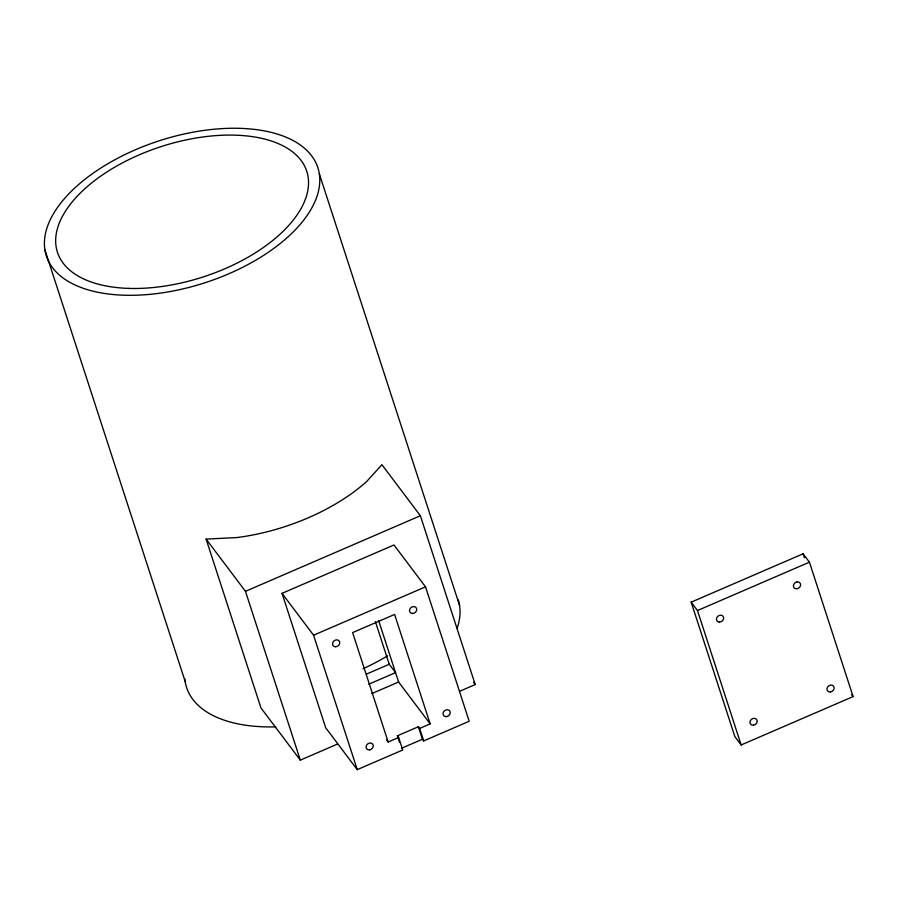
<?xml version="1.0" encoding="UTF-8"?>
<svg xmlns="http://www.w3.org/2000/svg" width="898" height="898" viewBox="0 0 898 898"><rect width="100%" height="100%" fill="white"/><g stroke="black" fill="none" stroke-linecap="round" stroke-linejoin="round"><path stroke-width="1.35" d="M420.376 515.744L381.897 464.681L366.631 481.564A142.737 74.579 -18 0 1 237.106 537.532L206.113 539.103L245.468 591.322L420.376 515.744L475.222 684.557L459.798 691.224M397.399 735.81L398.667 737.483L402.731 749.987L357.247 769.642L325.705 727.773L282.028 593.354L393.975 544.974L425.517 586.843L469.194 721.262L423.721 740.917L422.453 739.245L418.389 726.74L397.399 735.81L399.43 742.062M282.028 593.354L313.57 635.212L425.517 586.843M366.35 674.162L389.249 664.262L395.558 672.636L368.842 684.175M371.884 693.559L398.6 682.009L430.153 723.878L419.658 728.413L418.389 726.74M206.113 539.103L260.959 707.916L300.314 760.135L337.614 744.015M691.168 602.165L803.115 553.797L809.424 562.17L853.1 696.59L741.153 744.97L734.845 736.596L691.168 602.165L697.477 610.539L741.153 744.97M386.51 739.817L388.172 742.017L398.667 737.483M697.477 610.539L809.424 562.17M401.462 748.315L422.453 739.245M851.517 694.502L853.1 696.59M473.549 682.334L475.222 684.557M803.115 553.797L804.406 557.781M319.306 173.763A142.737 74.579 -18 0 1 123.554 295.195A142.737 74.579 -18 0 1 103.45 166.377A142.737 74.579 -18 0 1 319.306 173.763L459.551 605.387M430.153 723.878L394.604 614.457L352.622 632.596L388.172 742.017M419.658 728.413L423.721 740.917M378.653 620.619L398.6 682.009M375.375 621.584L389.249 664.262M313.57 635.212L357.247 769.642M245.468 591.322L300.314 760.135M44.9 249.801L185.145 681.425M458.306 599.954A142.737 74.579 -18 0 1 457.127 628.286M275.765 726.852A142.737 74.579 -18 0 1 184.82 678.821M387.566 655.821A142.737 74.579 -18 0 1 363.05 668.741M796.739 582.016L795.819 582.342A3.817 3.21 -37 0 0 794.427 588.134A3.817 3.21 -37 0 0 800.387 586.012A3.817 3.21 -37 0 0 796.739 582.016M128.335 288.381A131.074 68.484 -18 0 0 308.093 176.872A131.074 68.484 -18 0 0 109.882 170.092A131.074 68.484 -18 0 0 128.335 288.381M335.549 646.728A3.817 3.21 -37 0 0 339.523 641.565A3.817 3.21 -37 0 0 333.36 641.565A3.817 3.21 -37 0 0 335.549 646.728M412.44 613.469A3.817 3.21 -37 0 0 416.515 608.361A3.817 3.21 -37 0 0 410.364 608.249A3.817 3.21 -37 0 0 412.44 613.469M369.684 749.841A3.817 3.21 -37 0 0 372.782 744.24A3.817 3.21 -37 0 0 366.53 745.273A3.817 3.21 -37 0 0 369.684 749.841M446.632 716.582A3.817 3.21 -37 0 0 449.752 710.991A3.817 3.21 -37 0 0 443.5 712.002A3.817 3.21 -37 0 0 446.632 716.582M719.444 622.056A3.817 3.21 -37 0 0 723.429 616.892A3.817 3.21 -37 0 0 717.266 616.892A3.817 3.21 -37 0 0 719.444 622.056M753.59 725.169A3.817 3.21 -37 0 0 756.688 719.567A3.817 3.21 -37 0 0 750.425 720.6A3.817 3.21 -37 0 0 753.59 725.169M830.538 691.909A3.817 3.21 -37 0 0 833.658 686.319A3.817 3.21 -37 0 0 827.395 687.329A3.817 3.21 -37 0 0 830.538 691.909"/></g></svg>
